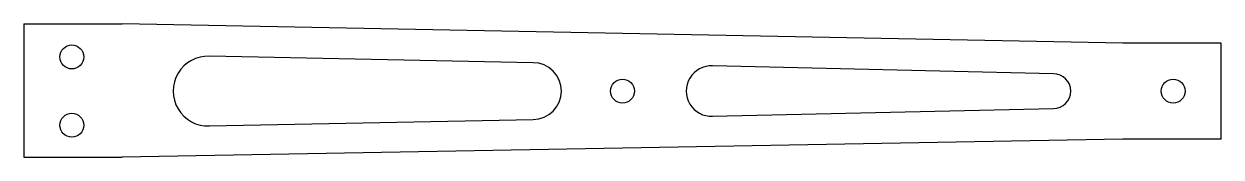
# Model space of a CAD drawing. Extents: x 0 to 250, y -4 to 24.
import ezdxf

# ---------------------------------------------------------------- set-up
doc = ezdxf.new("R2010")
doc.units = 0
doc.layers.get('0').update_dxf_attribs({"linetype": 'CONTINUOUS'})

msp = doc.modelspace()

# ---------------------------------------------------------------- linework, layer by layer
at = {"color": 7, "linetype": 'CONTINUOUS'}
for p, q in [((0.07, 24), (0.07, -3.76)), ((0.07, 24), (20.57, 24)), ((229.57, 20), (20.57, 24)), ((250.07, 20), (229.57, 20)), ((250.07, 0), (250.07, 20)), ((106.4, 15.91), (38.81, 17.27)), ((215.06, 13.62), (143.9, 15.26)), ((143.9, 4.74), (215.06, 6.38)), ((38.81, 2.73), (106.4, 4.09)), ((250.07, 0), (229.57, 0)), ((229.57, 0), (20.57, -3.76)), ((0.07, -3.76), (20.57, -3.76))]:
    msp.add_line(p, q, dxfattribs=at)
for centre in [(10.07, 17.12), (125.07, 10), (240.07, 10), (10.07, 2.88)]:
    msp.add_circle(centre, 2.5, dxfattribs=at)
for centre, radius, start, end in [((38.51, 10), 7.28, 87.7012, 272.2988), ((106.4, 10), 5.91, 270, 90), ((143.66, 10), 5.26, 87.363, 272.637), ((215.06, 10), 3.62, 270, 90)]:
    msp.add_arc(centre, radius, start, end, dxfattribs=at)

doc.saveas('drawing.dxf')
